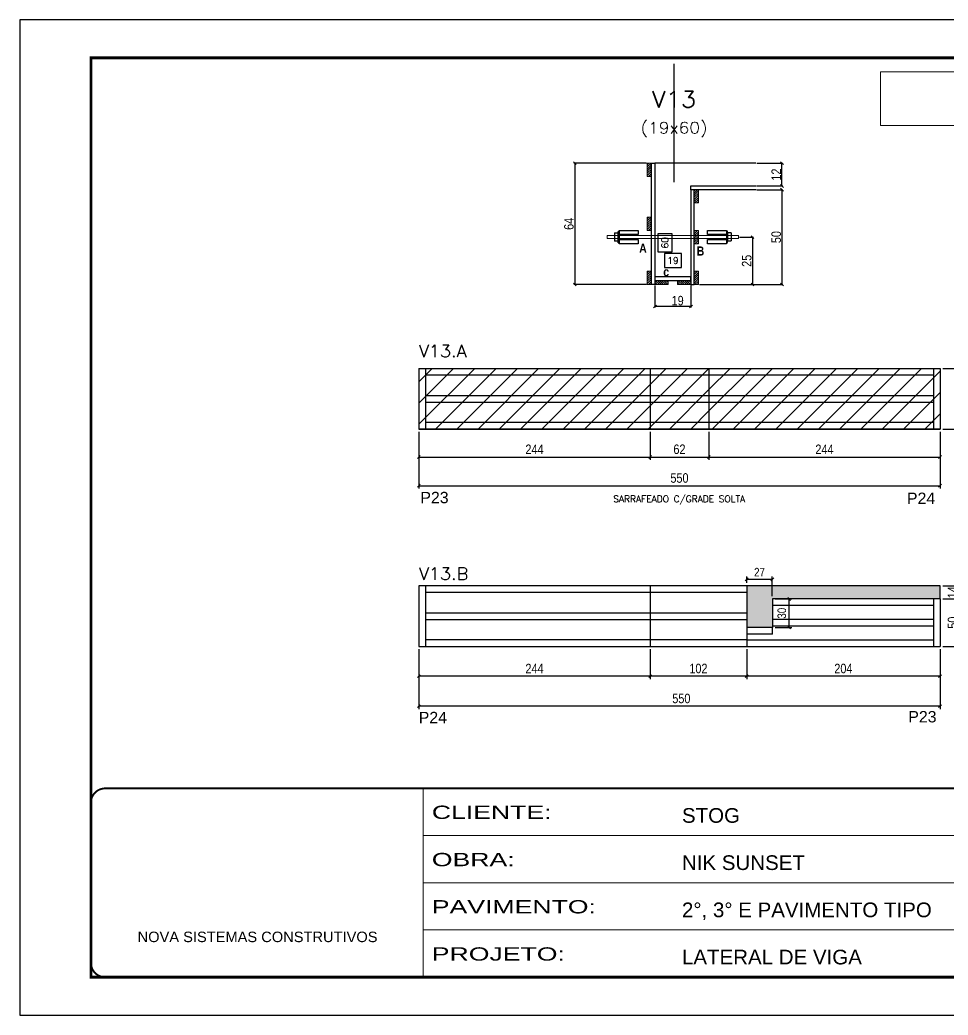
# Model space of a CAD drawing. Extents: x -10448 to -1189, y -11772 to 17235.
# Drawn here: x -5693 to -4714, y -286 to 764 of the extents above; entities that cross this region are included whole.
import ezdxf
from ezdxf.enums import TextEntityAlignment as Align

# ---------------------------------------------------------------- set-up
doc = ezdxf.new("R2010")
doc.units = 0
for name, pattern in [('CONTINUO', [0]), ('DASHED', [0.75, 0.5, -0.25]), ('HIDDEN', [0.375, 0.25, -0.125])]:
    doc.linetypes.add(name, pattern=pattern)
for name, color, linetype in [('1HACHURA MADEIRAS', 1, 'Continuous'), ('5', 5, 'Continuous'), ('COTA', 241, 'Continuous'), ('Cota Seção (2x)', 4, 'Continuous'), ('detalhes', 4, 'Continuous'), ('Painéis', 200, 'Continuous'), ('presilha', 1, 'Continuous'), ('Reaproveitamento', 251, 'Continuous'), ('SARR_2.2x7', 40, 'Continuous'), ('SARR_3.5x7', 81, 'Continuous'), ('Texto de Titulo', 7, 'Continuous'), ('Texto Qtd Sarr', 242, 'Continuous')]:
    doc.layers.add(name, color=color, linetype=linetype)
for name, color, linetype, lineweight in [('CONCRETO', 251, 'Continuous', 25), ('Folhas', 255, 'Continuous', 9), ('Madeira', 126, 'Continuous', 18), ('SARRAFO DE PRESSAO', 251, 'DASHED', 9), ('SCO-___-LAJ', 2, 'Continuous', 0), ('Texto Seção', 7, 'Continuous', 15)]:
    doc.layers.add(name, color=color, linetype=linetype, lineweight=lineweight)
doc.layers.add('Laje_Perimetro', color=7, linetype='Continuous', plot=False)
doc.styles.add('ARIAL', font='arial.ttf')
doc.styles.add('COTA TECNICA', font='techl___.ttf', dxfattribs={"height": 10})
doc.styles.add('COTA TECNICA 2X', font='techl___.ttf', dxfattribs={"height": 10})
doc.styles.add('COTA TECNICA-50', font='techl___.ttf', dxfattribs={"height": 9})
doc.styles.add('REGUA-120', font='ROMANS.shx', dxfattribs={"height": 15})
doc.styles.add('Romans', font='romans.shx')
doc.styles.get("Standard").update_dxf_attribs({"font": 'arial.ttf'})
doc.styles.add('TECNICA', font='techb___.ttf', dxfattribs={"height": 10})
doc.styles.add('Tecnologia', font='')
doc.styles.get('Tecnologia').set_extended_font_data('Forgotten Futurist')
doc.dimstyles.new('COTA PAINEL-50', dxfattribs={"dimtxt": 9, "dimasz": 3, "dimexe": 3, "dimexo": 3, "dimgap": 3, "dimtad": 1, "dimdec": 1, "dimzin": 12, "dimdsep": 46, "dimtxsty": 'COTA TECNICA-50', "dimblk1": 'OBLIQUE', "dimblk2": 'OBLIQUE', "dimsah": 1, "dimcen": 0.9, "dimclrd": 4, "dimclre": 4, "dimclrt": 240, "dimadec": 1, "dimazin": 3, "dimtfac": 1, "dimtdec": 1, "dimtmove": 0, "dimatfit": 3, "dimfxl": 1, "dimtolj": 1, "dimtzin": 12, "dimarcsym": 0})
doc.dimstyles.new('Cota Seção interna', dxfattribs={"dimtxt": 7, "dimasz": 6, "dimexe": 0.18, "dimexo": 2, "dimgap": -4, "dimtad": 3, "dimdec": 1, "dimlfac": 0.5, "dimzin": 12, "dimdsep": 46, "dimtxsty": 'Romans', "dimblk": 'ARCHTICK', "dimcen": 0.09, "dimse1": 1, "dimse2": 1, "dimsd1": 1, "dimsd2": 1, "dimclrd": 180, "dimclre": 5, "dimclrt": 1, "dimadec": 0, "dimazin": 3, "dimtfac": 1, "dimtdec": 1, "dimtofl": 0, "dimtmove": 0, "dimatfit": 3, "dimldrblk": 'ARCHTICK', "dimfxl": 1, "dimtolj": 1, "dimtzin": 0, "dimarcsym": 0})
doc.dimstyles.new('PAINEL', dxfattribs={"dimtxt": 10, "dimasz": 3, "dimexe": 3, "dimexo": 3, "dimgap": 3, "dimtad": 1, "dimdec": 1, "dimzin": 12, "dimdsep": 46, "dimtxsty": 'COTA TECNICA', "dimblk1": 'OBLIQUE', "dimblk2": 'OBLIQUE', "dimsah": 1, "dimcen": 0.9, "dimclrd": 4, "dimclre": 4, "dimclrt": 240, "dimadec": 1, "dimazin": 3, "dimtfac": 1, "dimtdec": 1, "dimtmove": 0, "dimatfit": 3, "dimfxl": 1, "dimtolj": 1, "dimtzin": 12, "dimarcsym": 0})
doc.dimstyles.new('SECAO', dxfattribs={"dimscale": 0.333333, "dimtxt": 5, "dimasz": 9, "dimexe": 3, "dimexo": 3, "dimgap": 3, "dimtad": 1, "dimdec": 1, "dimlfac": 0.5, "dimzin": 12, "dimdsep": 46, "dimtxsty": 'COTA TECNICA 2X', "dimblk1": 'OBLIQUE', "dimblk2": 'OBLIQUE', "dimsah": 1, "dimcen": 0.9, "dimclrd": 4, "dimclre": 4, "dimclrt": 240, "dimadec": 1, "dimazin": 3, "dimtfac": 1, "dimtdec": 1, "dimtmove": 0, "dimatfit": 3, "dimfxl": 1, "dimtolj": 1, "dimtzin": 12, "dimarcsym": 0})
pattern_1 = [(45, (-139469.283, -18395.978), (-11.2253202, 11.2253202), [])]

# ---------------------------------------------------------------- blocks, each defined once
blk = doc.blocks.new('9999999999')
at = {"color": 30, "linetype": 'CONTINUO'}
for p, q in [((98564.6, 34230.2), (98564.6, 34429.4)), ((98564.6, 34379.6), (99584, 34379.6)), ((98564.6, 34329.8), (99488, 34329.8)), ((99584, 34329.8), (99488, 34329.8)), ((99488, 34329.8), (99488, 34230.2)), ((98564.6, 34280), (99488, 34280))]:
    blk.add_line(p, q, dxfattribs=at)
at = {"color": 30, "linetype": 'CONTINUO', "const_width": 2}
blk.add_lwpolyline([(99584, 34230.2), (99584, 34414.4, 0.414214), (99569, 34429.4), (98229, 34429.4, 0.414214), (98214, 34414.4), (98214, 34245.2, 0.414214), (98229, 34230.2), (99584, 34230.2)], format="xyb", dxfattribs=at)
at = {"layer": 'Folhas'}
blk.add_lwpolyline([(98139, 34190.2), (99624, 34190.2), (99624, 35240.2), (98139, 35240.2)], close=True, dxfattribs=at)
at = {"layer": 'Folhas', "color": 30, "const_width": 3}
blk.add_lwpolyline([(98214, 34230.2), (99584, 34230.2), (99584, 35200.2), (98214, 35200.2)], close=True, dxfattribs=at)
at = {"color": 7, "linetype": 'Continuous', "ltscale": 5, "style": 'ARIAL'}
for s, height, p in [('STOG', 15.48, (98837.7, 34393.1)), ('NIK SUNSET', 15.48, (98837.7, 34343.3)), ('2°, 3° E PAVIMENTO TIPO', 15.483, (98837.7, 34293.5)), ('NOVA SISTEMAS CONSTRUTIVOS', 11.059, (98263.2, 34267.2)), ('LATERAL DE VIGA', 15.483, (98837.7, 34243.7))]:
    blk.add_text(s, height=height, dxfattribs=at).set_placement(p)
at = {"layer": 'Folhas', "color": 7, "style": 'Tecnologia', "width": 1.5}
for s, p in [('CLIENTE:', (98573.7, 34397.2)), ('OBRA:', (98573.7, 34347.3)), ('PAVIMENTO:', (98573.7, 34297.5)), ('PROJETO:', (98573.7, 34247.7))]:
    blk.add_text(s, height=14, dxfattribs=at).set_placement(p)
blk = doc.blocks.new('_Oblique')
at = {"color": 0, "linetype": 'ByBlock', "lineweight": -2}
blk.add_line((-0.5, -0.5), (0.5, 0.5), dxfattribs=at)
blk = doc.blocks.new('*D2111')
at = {"layer": 'COTA', "color": 4, "linetype": 'ByBlock', "lineweight": -2, "transparency": 16777216}
for p, q in [((-5272.2, 329.5), (-5272.2, 300)), ((-5028.2, 329.5), (-5028.2, 300)), ((-5272.2, 303), (-5028.2, 303))]:
    blk.add_line(p, q, dxfattribs=at)
at = {"layer": 'Defpoints', "color": 0, "linetype": 'ByBlock', "transparency": 16777216}
for p in [(-5272.2, 332.5), (-5028.2, 332.5), (-5028.2, 303)]:
    blk.add_point(p, dxfattribs=at)
at = {"layer": 'COTA', "color": 4, "linetype": 'ByBlock', "lineweight": -2, "transparency": 16777216, "xscale": 3, "yscale": 3, "zscale": 3, "rotation": 180}
blk.add_blockref('_Oblique', (-5272.2, 303), dxfattribs=at)
at = {"layer": 'COTA', "color": 4, "linetype": 'ByBlock', "lineweight": -2, "transparency": 16777216, "xscale": 3, "yscale": 3, "zscale": 3}
blk.add_blockref('_Oblique', (-5028.2, 303), dxfattribs=at)
at = {"layer": 'COTA', "color": 240, "linetype": 'ByBlock', "transparency": 16777216, "insert": (-5150.2, 311.1), "char_height": 10, "attachment_point": 5, "style": 'COTA TECNICA'}
blk.add_mtext('\\A1;244', dxfattribs=at)
blk = doc.blocks.new('*D2112')
at = {"layer": 'COTA', "color": 4, "linetype": 'ByBlock', "lineweight": -2, "transparency": 16777216}
for p, q in [((-5028.2, 329.5), (-5028.2, 300)), ((-4966.2, 329.5), (-4966.2, 300)), ((-5028.2, 303), (-4966.2, 303))]:
    blk.add_line(p, q, dxfattribs=at)
at = {"layer": 'Defpoints', "color": 0, "linetype": 'ByBlock', "transparency": 16777216}
for p in [(-5028.2, 332.5), (-4966.2, 332.5), (-4966.2, 303)]:
    blk.add_point(p, dxfattribs=at)
at = {"layer": 'COTA', "color": 4, "linetype": 'ByBlock', "lineweight": -2, "transparency": 16777216, "xscale": 3, "yscale": 3, "zscale": 3, "rotation": 180}
blk.add_blockref('_Oblique', (-5028.2, 303), dxfattribs=at)
at = {"layer": 'COTA', "color": 4, "linetype": 'ByBlock', "lineweight": -2, "transparency": 16777216, "xscale": 3, "yscale": 3, "zscale": 3}
blk.add_blockref('_Oblique', (-4966.2, 303), dxfattribs=at)
at = {"layer": 'COTA', "color": 240, "linetype": 'ByBlock', "transparency": 16777216, "insert": (-4997.2, 311.1), "char_height": 10, "attachment_point": 5, "style": 'COTA TECNICA'}
blk.add_mtext('\\A1;62', dxfattribs=at)
blk = doc.blocks.new('*D2113')
at = {"layer": 'COTA', "color": 4, "linetype": 'ByBlock', "lineweight": -2, "transparency": 16777216}
for p, q in [((-4966.2, 329.5), (-4966.2, 300)), ((-4722.2, 329.5), (-4722.2, 300)), ((-4966.2, 303), (-4722.2, 303))]:
    blk.add_line(p, q, dxfattribs=at)
at = {"layer": 'Defpoints', "color": 0, "linetype": 'ByBlock', "transparency": 16777216}
for p in [(-4966.2, 332.5), (-4722.2, 332.5), (-4722.2, 303)]:
    blk.add_point(p, dxfattribs=at)
at = {"layer": 'COTA', "color": 4, "linetype": 'ByBlock', "lineweight": -2, "transparency": 16777216, "xscale": 3, "yscale": 3, "zscale": 3, "rotation": 180}
blk.add_blockref('_Oblique', (-4966.2, 303), dxfattribs=at)
at = {"layer": 'COTA', "color": 4, "linetype": 'ByBlock', "lineweight": -2, "transparency": 16777216, "xscale": 3, "yscale": 3, "zscale": 3}
blk.add_blockref('_Oblique', (-4722.2, 303), dxfattribs=at)
at = {"layer": 'COTA', "color": 240, "linetype": 'ByBlock', "transparency": 16777216, "insert": (-4844.2, 311.1), "char_height": 10, "attachment_point": 5, "style": 'COTA TECNICA'}
blk.add_mtext('\\A1;244', dxfattribs=at)
blk = doc.blocks.new('*D2114')
at = {"layer": 'COTA', "color": 4, "linetype": 'ByBlock', "lineweight": -2, "transparency": 16777216}
for p, q in [((-4926.2, 100.2), (-4926.2, 68.7)), ((-4722.2, 100.2), (-4722.2, 68.7)), ((-4722.2, 71.7), (-4926.2, 71.7))]:
    blk.add_line(p, q, dxfattribs=at)
at = {"layer": 'Defpoints', "color": 0, "linetype": 'ByBlock', "transparency": 16777216}
for p in [(-4926.2, 103.2), (-4722.2, 103.2), (-4926.2, 71.7)]:
    blk.add_point(p, dxfattribs=at)
at = {"layer": 'COTA', "color": 4, "linetype": 'ByBlock', "lineweight": -2, "transparency": 16777216, "xscale": 3, "yscale": 3, "zscale": 3, "rotation": 180}
blk.add_blockref('_Oblique', (-4926.2, 71.7), dxfattribs=at)
at = {"layer": 'COTA', "color": 4, "linetype": 'ByBlock', "lineweight": -2, "transparency": 16777216, "xscale": 3, "yscale": 3, "zscale": 3}
blk.add_blockref('_Oblique', (-4722.2, 71.7), dxfattribs=at)
at = {"layer": 'COTA', "color": 240, "linetype": 'ByBlock', "transparency": 16777216, "insert": (-4824.2, 79.8), "char_height": 10, "attachment_point": 5, "style": 'COTA TECNICA'}
blk.add_mtext('\\A1;204', dxfattribs=at)
blk = doc.blocks.new('*D1043')
at = {"layer": 'COTA', "color": 4, "linetype": 'ByBlock', "lineweight": -2, "transparency": 16777216}
for p, q in [((-5272.2, 100.2), (-5272.2, 37.1)), ((-4722.2, 100.2), (-4722.2, 37.1)), ((-4722.2, 40.1), (-5272.2, 40.1))]:
    blk.add_line(p, q, dxfattribs=at)
at = {"layer": 'Defpoints', "color": 0, "linetype": 'ByBlock', "transparency": 16777216}
for p in [(-5272.2, 103.2), (-4722.2, 103.2), (-5272.2, 40.1)]:
    blk.add_point(p, dxfattribs=at)
at = {"layer": 'COTA', "color": 4, "linetype": 'ByBlock', "lineweight": -2, "transparency": 16777216, "xscale": 3, "yscale": 3, "zscale": 3, "rotation": 180}
blk.add_blockref('_Oblique', (-5272.2, 40.1), dxfattribs=at)
at = {"layer": 'COTA', "color": 4, "linetype": 'ByBlock', "lineweight": -2, "transparency": 16777216, "xscale": 3, "yscale": 3, "zscale": 3}
blk.add_blockref('_Oblique', (-4722.2, 40.1), dxfattribs=at)
at = {"layer": 'COTA', "color": 240, "linetype": 'ByBlock', "transparency": 16777216, "insert": (-4995.2, 48.2), "char_height": 10, "attachment_point": 5, "style": 'COTA TECNICA'}
blk.add_mtext('\\A1;550', dxfattribs=at)
blk = doc.blocks.new('*D2115')
at = {"layer": 'COTA', "color": 4, "linetype": 'ByBlock', "lineweight": -2, "transparency": 16777216}
for p, q in [((-5028.2, 100.2), (-5028.2, 68.7)), ((-4926.2, 100.2), (-4926.2, 68.7)), ((-4926.2, 71.7), (-5028.2, 71.7))]:
    blk.add_line(p, q, dxfattribs=at)
at = {"layer": 'Defpoints', "color": 0, "linetype": 'ByBlock', "transparency": 16777216}
for p in [(-5028.2, 103.2), (-4926.2, 103.2), (-5028.2, 71.7)]:
    blk.add_point(p, dxfattribs=at)
at = {"layer": 'COTA', "color": 4, "linetype": 'ByBlock', "lineweight": -2, "transparency": 16777216, "xscale": 3, "yscale": 3, "zscale": 3, "rotation": 180}
blk.add_blockref('_Oblique', (-5028.2, 71.7), dxfattribs=at)
at = {"layer": 'COTA', "color": 4, "linetype": 'ByBlock', "lineweight": -2, "transparency": 16777216, "xscale": 3, "yscale": 3, "zscale": 3}
blk.add_blockref('_Oblique', (-4926.2, 71.7), dxfattribs=at)
at = {"layer": 'COTA', "color": 240, "linetype": 'ByBlock', "transparency": 16777216, "insert": (-4977.2, 79.8), "char_height": 10, "attachment_point": 5, "style": 'COTA TECNICA'}
blk.add_mtext('\\A1;102', dxfattribs=at)
blk = doc.blocks.new('*D2116')
at = {"layer": 'COTA', "color": 4, "linetype": 'ByBlock', "lineweight": -2, "transparency": 16777216}
for p, q in [((-5272.2, 100.2), (-5272.2, 68.7)), ((-5028.2, 100.2), (-5028.2, 68.7)), ((-5028.2, 71.7), (-5272.2, 71.7))]:
    blk.add_line(p, q, dxfattribs=at)
at = {"layer": 'Defpoints', "color": 0, "linetype": 'ByBlock', "transparency": 16777216}
for p in [(-5272.2, 103.2), (-5028.2, 103.2), (-5272.2, 71.7)]:
    blk.add_point(p, dxfattribs=at)
at = {"layer": 'COTA', "color": 4, "linetype": 'ByBlock', "lineweight": -2, "transparency": 16777216, "xscale": 3, "yscale": 3, "zscale": 3, "rotation": 180}
blk.add_blockref('_Oblique', (-5272.2, 71.7), dxfattribs=at)
at = {"layer": 'COTA', "color": 4, "linetype": 'ByBlock', "lineweight": -2, "transparency": 16777216, "xscale": 3, "yscale": 3, "zscale": 3}
blk.add_blockref('_Oblique', (-5028.2, 71.7), dxfattribs=at)
at = {"layer": 'COTA', "color": 240, "linetype": 'ByBlock', "transparency": 16777216, "insert": (-5150.2, 79.8), "char_height": 10, "attachment_point": 5, "style": 'COTA TECNICA'}
blk.add_mtext('\\A1;244', dxfattribs=at)
blk = doc.blocks.new('*D2134')
at = {"layer": 'COTA', "color": 4, "linetype": 'ByBlock', "lineweight": -2, "transparency": 16777216}
for p, q in [((-4719.2, 153.2), (-4697.9, 153.2)), ((-4700.9, 103.2), (-4700.9, 153.2)), ((-4719.2, 103.2), (-4697.9, 103.2))]:
    blk.add_line(p, q, dxfattribs=at)
at = {"layer": 'Defpoints', "color": 0, "linetype": 'ByBlock', "transparency": 16777216}
for p in [(-4722.2, 153.2), (-4700.9, 153.2), (-4722.2, 103.2)]:
    blk.add_point(p, dxfattribs=at)
at = {"layer": 'COTA', "color": 4, "linetype": 'ByBlock', "lineweight": -2, "transparency": 16777216, "xscale": 3, "yscale": 3, "zscale": 3}
for p, rotation in [((-4700.9, 153.2), 90), ((-4700.9, 103.2), 270)]:
    blk.add_blockref('_Oblique', p, dxfattribs=dict(at, rotation=rotation))
at = {"layer": 'COTA', "color": 240, "linetype": 'ByBlock', "transparency": 16777216, "insert": (-4709, 128.2), "char_height": 10, "attachment_point": 5, "rotation": 90, "style": 'COTA TECNICA'}
blk.add_mtext('\\A1;50', dxfattribs=at)
blk = doc.blocks.new('*D2135')
at = {"layer": 'COTA', "color": 4, "linetype": 'ByBlock', "lineweight": -2, "transparency": 16777216}
for p, q in [((-4719.2, 167.2), (-4697.9, 167.2)), ((-4700.9, 167.2), (-4700.9, 153.2)), ((-4719.2, 153.2), (-4697.9, 153.2))]:
    blk.add_line(p, q, dxfattribs=at)
at = {"layer": 'Defpoints', "color": 0, "linetype": 'ByBlock', "transparency": 16777216}
for p in [(-4722.2, 167.2), (-4722.2, 153.2), (-4700.9, 153.2)]:
    blk.add_point(p, dxfattribs=at)
at = {"layer": 'COTA', "color": 4, "linetype": 'ByBlock', "lineweight": -2, "transparency": 16777216, "xscale": 3, "yscale": 3, "zscale": 3}
for p, rotation in [((-4700.9, 167.2), 90), ((-4700.9, 153.2), 270)]:
    blk.add_blockref('_Oblique', p, dxfattribs=dict(at, rotation=rotation))
at = {"layer": 'COTA', "color": 240, "linetype": 'ByBlock', "transparency": 16777216, "insert": (-4709, 160.2), "char_height": 10, "attachment_point": 5, "rotation": 90, "style": 'COTA TECNICA'}
blk.add_mtext('\\A1;14', dxfattribs=at)
blk = doc.blocks.new('*D2136')
at = {"layer": 'COTA', "color": 4, "linetype": 'ByBlock', "lineweight": -2, "transparency": 16777216}
for p, q in [((-4719.2, 167.2), (-4674.7, 167.2)), ((-4677.7, 167.2), (-4677.7, 103.2)), ((-4719.2, 103.2), (-4674.7, 103.2))]:
    blk.add_line(p, q, dxfattribs=at)
at = {"layer": 'Defpoints', "color": 0, "linetype": 'ByBlock', "transparency": 16777216}
for p in [(-4722.2, 167.2), (-4722.2, 103.2), (-4677.7, 103.2)]:
    blk.add_point(p, dxfattribs=at)
at = {"layer": 'COTA', "color": 4, "linetype": 'ByBlock', "lineweight": -2, "transparency": 16777216, "xscale": 3, "yscale": 3, "zscale": 3}
for p, rotation in [((-4677.7, 167.2), 90), ((-4677.7, 103.2), 270)]:
    blk.add_blockref('_Oblique', p, dxfattribs=dict(at, rotation=rotation))
at = {"layer": 'COTA', "color": 240, "linetype": 'ByBlock', "transparency": 16777216, "insert": (-4685.8, 135.2), "char_height": 10, "attachment_point": 5, "rotation": 90, "style": 'COTA TECNICA'}
blk.add_mtext('\\A1;64', dxfattribs=at)
blk = doc.blocks.new('*D1072')
at = {"layer": 'COTA', "color": 4, "linetype": 'ByBlock', "lineweight": -2, "transparency": 16777216}
for p, q in [((-4719.2, 396.5), (-4690.5, 396.5)), ((-4693.5, 396.5), (-4693.5, 332.5)), ((-4719.2, 332.5), (-4690.5, 332.5))]:
    blk.add_line(p, q, dxfattribs=at)
at = {"layer": 'Defpoints', "color": 0, "linetype": 'ByBlock', "transparency": 16777216}
for p in [(-4722.2, 396.5), (-4722.2, 332.5), (-4693.5, 332.5)]:
    blk.add_point(p, dxfattribs=at)
at = {"layer": 'COTA', "color": 4, "linetype": 'ByBlock', "lineweight": -2, "transparency": 16777216, "xscale": 3, "yscale": 3, "zscale": 3}
for p, rotation in [((-4693.5, 396.5), 90), ((-4693.5, 332.5), 270)]:
    blk.add_blockref('_Oblique', p, dxfattribs=dict(at, rotation=rotation))
at = {"layer": 'COTA', "color": 240, "linetype": 'ByBlock', "transparency": 16777216, "insert": (-4701.6, 364.5), "char_height": 10, "attachment_point": 5, "rotation": 90, "style": 'COTA TECNICA'}
blk.add_mtext('\\A1;64', dxfattribs=at)
blk = doc.blocks.new('*D1073')
at = {"layer": 'COTA', "color": 4, "linetype": 'ByBlock', "lineweight": -2, "transparency": 16777216}
for p, q in [((-5272.2, 329.5), (-5272.2, 269.7)), ((-4722.2, 329.5), (-4722.2, 269.7)), ((-5272.2, 272.7), (-4722.2, 272.7))]:
    blk.add_line(p, q, dxfattribs=at)
at = {"layer": 'Defpoints', "color": 0, "linetype": 'ByBlock', "transparency": 16777216}
for p in [(-5272.2, 332.5), (-4722.2, 332.5), (-4722.2, 272.7)]:
    blk.add_point(p, dxfattribs=at)
at = {"layer": 'COTA', "color": 4, "linetype": 'ByBlock', "lineweight": -2, "transparency": 16777216, "xscale": 3, "yscale": 3, "zscale": 3, "rotation": 180}
blk.add_blockref('_Oblique', (-5272.2, 272.7), dxfattribs=at)
at = {"layer": 'COTA', "color": 4, "linetype": 'ByBlock', "lineweight": -2, "transparency": 16777216, "xscale": 3, "yscale": 3, "zscale": 3}
blk.add_blockref('_Oblique', (-4722.2, 272.7), dxfattribs=at)
at = {"layer": 'COTA', "color": 240, "linetype": 'ByBlock', "transparency": 16777216, "insert": (-4997.2, 280.8), "char_height": 10, "attachment_point": 5, "style": 'COTA TECNICA'}
blk.add_mtext('\\A1;550', dxfattribs=at)
blk = doc.blocks.new('*D2137')
at = {"layer": 'COTA', "color": 4, "linetype": 'ByBlock', "lineweight": -2, "transparency": 16777216}
for p, q in [((-4896.2, 153.2), (-4878.5, 153.2)), ((-4881.5, 123.2), (-4881.5, 153.2)), ((-4896.2, 123.2), (-4878.5, 123.2))]:
    blk.add_line(p, q, dxfattribs=at)
at = {"layer": 'Defpoints', "color": 0, "linetype": 'ByBlock', "transparency": 16777216}
for p in [(-4899.2, 153.2), (-4881.5, 153.2), (-4899.2, 123.2)]:
    blk.add_point(p, dxfattribs=at)
at = {"layer": 'COTA', "color": 4, "linetype": 'ByBlock', "lineweight": -2, "transparency": 16777216, "xscale": 3, "yscale": 3, "zscale": 3}
for p, rotation in [((-4881.5, 153.2), 90), ((-4881.5, 123.2), 270)]:
    blk.add_blockref('_Oblique', p, dxfattribs=dict(at, rotation=rotation))
at = {"layer": 'COTA', "color": 240, "linetype": 'ByBlock', "transparency": 16777216, "insert": (-4889.2, 138.2), "char_height": 9, "attachment_point": 5, "rotation": 90, "style": 'COTA TECNICA-50'}
blk.add_mtext('\\A1;30', dxfattribs=at)
blk = doc.blocks.new('*D2138')
at = {"layer": 'COTA', "color": 4, "linetype": 'ByBlock', "lineweight": -2, "transparency": 16777216}
for p, q in [((-4926.2, 170.2), (-4926.2, 176.9)), ((-4899.2, 173.9), (-4926.2, 173.9)), ((-4899.2, 156.2), (-4899.2, 176.9))]:
    blk.add_line(p, q, dxfattribs=at)
at = {"layer": 'Defpoints', "color": 0, "linetype": 'ByBlock', "transparency": 16777216}
for p in [(-4926.2, 173.9), (-4926.2, 167.2), (-4899.2, 153.2)]:
    blk.add_point(p, dxfattribs=at)
at = {"layer": 'COTA', "color": 4, "linetype": 'ByBlock', "lineweight": -2, "transparency": 16777216, "xscale": 3, "yscale": 3, "zscale": 3, "rotation": 180}
blk.add_blockref('_Oblique', (-4926.2, 173.9), dxfattribs=at)
at = {"layer": 'COTA', "color": 4, "linetype": 'ByBlock', "lineweight": -2, "transparency": 16777216, "xscale": 3, "yscale": 3, "zscale": 3}
blk.add_blockref('_Oblique', (-4899.2, 173.9), dxfattribs=at)
at = {"layer": 'COTA', "color": 240, "linetype": 'ByBlock', "transparency": 16777216, "insert": (-4912.7, 181.5), "char_height": 9, "attachment_point": 5, "style": 'COTA TECNICA-50'}
blk.add_mtext('\\A1;27', dxfattribs=at)
blk = doc.blocks.new('*D1074')
at = {"layer": 'COTA', "color": 4, "lineweight": -2, "transparency": 16777216}
for p, q in [((-5023.1, 484), (-5023.1, 460.8)), ((-4985.1, 484), (-4985.1, 460.8)), ((-4985.1, 461.8), (-5023.1, 461.8))]:
    blk.add_line(p, q, dxfattribs=at)
at = {"layer": 'Defpoints', "color": 0, "transparency": 16777216}
for p in [(-5023.1, 485), (-4985.1, 485), (-5023.1, 461.8)]:
    blk.add_point(p, dxfattribs=at)
at = {"layer": 'COTA', "color": 4, "lineweight": -2, "transparency": 16777216, "xscale": 3, "yscale": 3, "zscale": 3, "rotation": 180}
blk.add_blockref('_Oblique', (-5023.1, 461.8), dxfattribs=at)
at = {"layer": 'COTA', "color": 4, "lineweight": -2, "transparency": 16777216, "xscale": 3, "yscale": 3, "zscale": 3}
blk.add_blockref('_Oblique', (-4985.1, 461.8), dxfattribs=at)
at = {"layer": 'COTA', "color": 240, "transparency": 16777216, "insert": (-4999.1, 467.9), "char_height": 10, "attachment_point": 5, "style": 'COTA TECNICA 2X'}
blk.add_mtext('\\A1;19', dxfattribs=at)
blk = doc.blocks.new('*D1075')
at = {"layer": 'COTA', "color": 4, "lineweight": -2, "transparency": 16777216}
for p, q in [((-5032.1, 613), (-5108.7, 613)), ((-5107.7, 613), (-5107.7, 485)), ((-5032.1, 485), (-5108.7, 485))]:
    blk.add_line(p, q, dxfattribs=at)
at = {"layer": 'Defpoints', "color": 0, "transparency": 16777216}
for p in [(-5031.1, 613, 0), (-5107.7, 485), (-5031.1, 485, 0)]:
    blk.add_point(p, dxfattribs=at)
at = {"layer": 'COTA', "color": 4, "lineweight": -2, "transparency": 16777216, "xscale": 3, "yscale": 3, "zscale": 3}
for p, rotation in [((-5107.7, 613), 90), ((-5107.7, 485), 270)]:
    blk.add_blockref('_Oblique', p, dxfattribs=dict(at, rotation=rotation))
at = {"layer": 'COTA', "color": 240, "transparency": 16777216, "insert": (-5113.8, 549), "char_height": 10, "attachment_point": 5, "rotation": 90, "style": 'COTA TECNICA 2X'}
blk.add_mtext('\\A1;64', dxfattribs=at)
blk = doc.blocks.new('*D1076')
at = {"layer": 'COTA', "color": 4, "lineweight": -2, "transparency": 16777216}
for p, q in [((-4915.4, 585), (-4888, 585)), ((-4889, 585), (-4889, 485)), ((-4976.1, 485), (-4888, 485))]:
    blk.add_line(p, q, dxfattribs=at)
at = {"layer": 'Defpoints', "color": 0, "transparency": 16777216}
for p in [(-4916.4, 585), (-4977.1, 485, 0), (-4889, 485)]:
    blk.add_point(p, dxfattribs=at)
at = {"layer": 'COTA', "color": 4, "lineweight": -2, "transparency": 16777216, "xscale": 3, "yscale": 3, "zscale": 3}
for p, rotation in [((-4889, 585), 90), ((-4889, 485), 270)]:
    blk.add_blockref('_Oblique', p, dxfattribs=dict(at, rotation=rotation))
at = {"layer": 'COTA', "color": 240, "transparency": 16777216, "insert": (-4895.1, 535), "char_height": 10, "attachment_point": 5, "rotation": 90, "style": 'COTA TECNICA 2X'}
blk.add_mtext('\\A1;50', dxfattribs=at)
blk = doc.blocks.new('*D1077')
at = {"layer": 'COTA', "color": 4, "lineweight": -2, "transparency": 16777216}
for p, q in [((-4933.8, 535), (-4919.1, 535)), ((-4920.1, 535), (-4920.1, 485)), ((-4933.8, 485), (-4919.1, 485))]:
    blk.add_line(p, q, dxfattribs=at)
at = {"layer": 'Defpoints', "color": 0, "transparency": 16777216}
for p in [(-4934.8, 535), (-4934.8, 485), (-4920.1, 485)]:
    blk.add_point(p, dxfattribs=at)
at = {"layer": 'COTA', "color": 4, "lineweight": -2, "transparency": 16777216, "xscale": 3, "yscale": 3, "zscale": 3}
for p, rotation in [((-4920.1, 535), 90), ((-4920.1, 485), 270)]:
    blk.add_blockref('_Oblique', p, dxfattribs=dict(at, rotation=rotation))
at = {"layer": 'COTA', "color": 240, "transparency": 16777216, "insert": (-4926.2, 510), "char_height": 10, "attachment_point": 5, "rotation": 90, "style": 'COTA TECNICA 2X'}
blk.add_mtext('\\A1;25', dxfattribs=at)
blk = doc.blocks.new('*D1078')
at = {"layer": 'COTA', "color": 4, "lineweight": -2, "transparency": 16777216}
for p, q in [((-4915.6, 613), (-4888, 613)), ((-4889, 589), (-4889, 613)), ((-4915.4, 589), (-4888, 589))]:
    blk.add_line(p, q, dxfattribs=at)
at = {"layer": 'Defpoints', "color": 0, "transparency": 16777216}
for p in [(-4916.6, 613), (-4889, 613), (-4916.4, 589)]:
    blk.add_point(p, dxfattribs=at)
at = {"layer": 'COTA', "color": 4, "lineweight": -2, "transparency": 16777216, "xscale": 3, "yscale": 3, "zscale": 3}
for p, rotation in [((-4889, 613), 90), ((-4889, 589), 270)]:
    blk.add_blockref('_Oblique', p, dxfattribs=dict(at, rotation=rotation))
at = {"layer": 'COTA', "color": 240, "transparency": 16777216, "insert": (-4895.1, 601), "char_height": 10, "attachment_point": 5, "rotation": 90, "style": 'COTA TECNICA 2X'}
blk.add_mtext('\\A1;12', dxfattribs=at)
blk = doc.blocks.new('*D2119')
at = {"layer": 'Cota Seção (2x)', "color": 180, "lineweight": -2, "transparency": 16777216}
for p, q in [((-5005, 538.5), (-5020, 538.5)), ((-5020, 538.5), (-5020, 519.5)), ((-5005, 519.5), (-5005, 538.5)), ((-5020, 519.5), (-5005, 519.5))]:
    blk.add_line(p, q, dxfattribs=at)
at = {"layer": 'Defpoints', "color": 0, "transparency": 16777216}
for p in [(-5023.1, 613), (-5001, 613), (-5023.1, 493)]:
    blk.add_point(p, dxfattribs=at)
at = {"layer": 'Cota Seção (2x)', "color": 1, "transparency": 16777216, "insert": (-5012.5, 529), "char_height": 7, "attachment_point": 5, "rotation": 90, "style": 'Romans'}
blk.add_mtext('\\A1;60', dxfattribs=at)
blk = doc.blocks.new('_ArchTick')
at = {"color": 0, "linetype": 'ByBlock', "const_width": 0.15}
blk.add_lwpolyline([(-0.5, -0.5), (0.5, 0.5)], dxfattribs=at)
blk = doc.blocks.new('*D2120')
at = {"layer": 'Cota Seção (2x)', "color": 180, "lineweight": -2, "transparency": 16777216}
for p, q in [((-4995.1, 517.8), (-5013.1, 517.8)), ((-5013.1, 517.8), (-5013.1, 502.8)), ((-4995.1, 502.8), (-4995.1, 517.8)), ((-5013.1, 502.8), (-4995.1, 502.8))]:
    blk.add_line(p, q, dxfattribs=at)
at = {"layer": 'Defpoints', "color": 0, "transparency": 16777216}
for p in [(-5023.1, 498.8), (-5023.1, 493), (-4985.1, 493)]:
    blk.add_point(p, dxfattribs=at)
at = {"layer": 'Cota Seção (2x)', "color": 1, "transparency": 16777216, "insert": (-5004.1, 510.3), "char_height": 7, "attachment_point": 5, "style": 'Romans'}
blk.add_mtext('\\A1;19', dxfattribs=at)
blk = doc.blocks.new('titulo1')
at = {"layer": 'Defpoints', "color": 252, "linetype": 'HIDDEN', "ltscale": 2}
blk.add_line((0, 0), (0, 125), dxfattribs=at)
at = {"layer": 'Defpoints', "style": 'Romans', "oblique": 15}
blk.add_attdef('FOLHA', text='', height=10, dxfattribs=at).set_placement((0, 15.6), align=Align.MIDDLE_CENTER)
at = {"layer": 'Texto Qtd Sarr', "color": 3, "style": 'Romans', "oblique": 15}
for tag, height, p in [('TITULO', 17, (0, 71.4)), ('SEÇÃO', 12, (0, 41.5))]:
    blk.add_attdef(tag, text='', height=height, dxfattribs=at).set_placement(p, align=Align.MIDDLE_CENTER)

msp = doc.modelspace()

# ---------------------------------------------------------------- hatches: boundary and pattern name
at = {"layer": 'COTA', "linetype": 'ByBlock'}
h = msp.add_hatch(dxfattribs=at)
h.set_pattern_fill('AR-CONC', color=256, scale=0.03)
h.set_pattern_definition([(50, (-136486.9606, -31464.776), (5.46554007, -0.47817257), [0.5715, -6.2865]), (355, (-136486.9606, -31464.776), (-1.05730264, 5.73170536), [0.4572, -5.02921753]), (100.4514447, (-136486.505, -31464.816), (4.40823741, 5.25353256), [0.48570026, -5.34270734]), (46.1842, (-136486.9606, -31463.252), (8.13237123, -1.26126984), [0.85725, -9.42975]), (96.6355576, (-136486.283, -31463.357), (7.122124, 7.42278374), [0.7285507, -8.01406824]), (351.184151, (-136486.9606, -31463.252), (7.122124, 7.42278374), [0.685799, -7.54379196]), (21, (-136486.1986, -31463.633), (4.54843174, -3.06795595), [0.5715, -6.2865]), (326, (-136486.1986, -31463.633), (1.85406085, 5.52563898), [0.4572, -5.0292]), (71.451445, (-136485.8195, -31463.8887), (6.40249258, 2.45768307), [0.48570026, -5.34269813]), (37.5, (-136486.9606, -31464.776), (0.092658098, 2.536651166), [0, -4.96824, 0, -5.1054, 0, -5.04825]), (7.5, (-136486.9606, -31464.776), (2.004589875, 3.005417245), [0, -2.91084, 0, -4.85394, 0, -1.92405]), (327.5, (-136488.6598, -31464.776), (4.067717855, -0.17186232), [0, -1.905, 0, -5.9436, 0, -7.8867]), (317.5, (-136489.422, -31464.776), (4.44387544, 0.76279473), [0, -2.4765, 0, -3.94716, 0, -5.6007])])
h.paths.add_polyline_path([(-4899.18, 153.2), (-4722.18, 153.2), (-4722.18, 167.2), (-4926.18, 167.2), (-4926.18, 123.2), (-4899.18, 123.2)])
at = {"layer": 'Madeira'}
h = msp.add_hatch(dxfattribs=at)
h.set_pattern_fill('ANSI31', color=256, scale=0.5)
h.set_pattern_definition([(45, (-128507.8244, -33271.5882), (-1.122532015, 1.122532015), [])])
h.paths.add_polyline_path([(-5031.13, 613), (-5026.73, 613), (-5026.73, 599), (-5031.13, 599)])
h = msp.add_hatch(dxfattribs=at)
h.set_pattern_fill('ANSI31', color=256, scale=0.5)
h.set_pattern_definition([(45, (-128557.4244, -33299.5882), (-1.122532015, 1.122532015), [])])
h.paths.add_polyline_path([(-4981.53, 585), (-4977.13, 585), (-4977.13, 571), (-4981.53, 571)])
h = msp.add_hatch(dxfattribs=at)
h.set_pattern_fill('ANSI31', color=256, scale=0.5)
h.set_pattern_definition([(45, (-128507.8244, -33328.5882), (-1.122532015, 1.122532015), [])])
h.paths.add_polyline_path([(-5031.13, 556), (-5026.73, 556), (-5026.73, 542), (-5031.13, 542)])
h = msp.add_hatch(dxfattribs=at)
h.set_pattern_fill('ANSI31', color=256, scale=0.5)
h.set_pattern_definition([(45, (-128557.4244, -33342.5882), (-1.122532015, 1.122532015), [])])
h.paths.add_polyline_path([(-4981.53, 542), (-4977.13, 542), (-4977.13, 528), (-4981.53, 528)])
h = msp.add_hatch(dxfattribs=at)
h.set_pattern_fill('ANSI31', color=256, scale=0.5)
h.set_pattern_definition([(45, (-128507.8244, -33385.5882), (-1.122532015, 1.122532015), [])])
h.paths.add_polyline_path([(-5031.13, 499), (-5026.73, 499), (-5026.73, 485), (-5031.13, 485)])
h = msp.add_hatch(dxfattribs=at)
h.set_pattern_fill('ANSI31', color=256, scale=0.5)
h.set_pattern_definition([(45, (-128557.4244, -33385.5882), (-1.122532015, 1.122532015), [])])
h.paths.add_polyline_path([(-4981.53, 499), (-4977.13, 499), (-4977.13, 485), (-4981.53, 485)])
h = msp.add_hatch(dxfattribs=at)
h.set_pattern_fill('ANSI31', color=256, scale=0.5, angle=90)
h.set_pattern_definition([(135, (28857.3374, -123027.1658), (-1.122532015, -1.122532015), [])])
h.paths.add_polyline_path([(-5009.13, 489.4), (-5009.13, 485), (-5023.13, 485), (-5023.13, 489.4)])
h = msp.add_hatch(dxfattribs=at)
h.set_pattern_fill('ANSI31', color=256, scale=0.5, angle=90)
h.set_pattern_definition([(135, (28881.3374, -123027.1658), (-1.122532015, -1.122532015), [])])
h.paths.add_polyline_path([(-4985.13, 489.4), (-4985.13, 485), (-4999.13, 485), (-4999.13, 489.4)])
at = {"layer": 'Reaproveitamento', "linetype": 'ByBlock'}
h = msp.add_hatch(dxfattribs=at)
h.set_pattern_fill('ANSI31', color=256, scale=5)
h.set_pattern_definition(pattern_1)
h.paths.add_polyline_path([(-5028.18, 332.49), (-5028.18, 396.49), (-5272.18, 396.49), (-5272.18, 332.49)])
h = msp.add_hatch(dxfattribs=at)
h.set_pattern_fill('ANSI31', color=256, scale=5)
h.set_pattern_definition(pattern_1)
h.paths.add_polyline_path([(-4966.18, 396.49), (-5028.18, 396.49), (-5028.18, 332.49), (-4966.18, 332.49)])
h = msp.add_hatch(dxfattribs=at)
h.set_pattern_fill('ANSI31', color=256, scale=5)
h.set_pattern_definition(pattern_1)
h.paths.add_polyline_path([(-4966.18, 396.49), (-4966.18, 332.49), (-4722.18, 332.49), (-4722.18, 396.49)])

# ---------------------------------------------------------------- linework, layer by layer
at = {"layer": '1HACHURA MADEIRAS', "elevation": 0}
for points in [[(-5060.73, 542.06), (-5040.73, 542.06), (-5040.73, 537.66), (-5060.73, 537.66)], [(-5060.73, 532.46), (-5040.73, 532.46), (-5040.73, 528.06), (-5060.73, 528.06)]]:
    msp.add_lwpolyline(points, close=True, dxfattribs=at)
at = {"layer": '1HACHURA MADEIRAS'}
for points in [[(-4967.53, 542.06), (-4947.53, 542.06), (-4947.53, 537.66), (-4967.53, 537.66)], [(-4967.53, 532.46), (-4947.53, 532.46), (-4947.53, 528.06), (-4967.53, 528.06)]]:
    msp.add_lwpolyline(points, close=True, dxfattribs=at)
at = {"layer": 'CONCRETO', "linetype": 'Continuous'}
msp.add_line((-4916.6, 613), (-5023.13, 613), dxfattribs=at)
at = {"layer": 'COTA', "linetype": 'ByBlock'}
for p, q in [((-4722.18, 167.2), (-4926.18, 167.2)), ((-4722.18, 153.2), (-4722.18, 167.2))]:
    msp.add_line(p, q, dxfattribs=at)
at = {"layer": 'Laje_Perimetro'}
msp.add_lwpolyline([(-4208.28, 764.18), (-5693.28, 764.18), (-5693.28, -285.82), (-4208.28, -285.82)], close=True, dxfattribs=at)
at = {"layer": 'Madeira', "elevation": 0}
for points in [[(-5031.13, 613), (-5031.13, 599), (-5026.73, 599), (-5026.73, 613)], [(-5031.13, 556), (-5031.13, 542), (-5026.73, 542), (-5026.73, 556)], [(-4981.53, 542), (-4981.53, 528), (-4977.13, 528), (-4977.13, 542)], [(-5031.13, 499), (-5031.13, 485), (-5026.73, 485), (-5026.73, 499)], [(-4981.53, 499), (-4981.53, 485), (-4977.13, 485), (-4977.13, 499)], [(-5023.13, 489.4), (-5009.13, 489.4), (-5009.13, 485), (-5023.13, 485)], [(-4999.13, 489.4), (-4985.13, 489.4), (-4985.13, 485), (-4999.13, 485)]]:
    msp.add_lwpolyline(points, close=True, dxfattribs=at)
at = {"layer": 'Madeira'}
msp.add_lwpolyline([(-4981.53, 585), (-4981.53, 571), (-4977.13, 571), (-4977.13, 585)], close=True, dxfattribs=at)
at = {"layer": 'Painéis'}
for p, q in [((-5272.18, 396.49), (-4722.18, 396.49)), ((-5272.18, 396.49), (-5272.18, 332.49)), ((-5272.18, 396.49), (-4722.18, 396.49)), ((-5028.18, 396.49), (-5028.18, 332.49)), ((-4966.18, 396.49), (-4966.18, 332.49)), ((-4722.18, 396.49), (-4722.18, 332.49)), ((-4722.18, 332.49), (-5272.18, 332.49)), ((-5272.18, 332.49), (-4722.18, 332.49)), ((-4926.18, 167.2), (-5272.18, 167.2)), ((-5272.18, 167.2), (-5272.18, 103.2)), ((-5028.18, 167.2), (-5028.18, 103.2)), ((-4926.18, 167.2), (-4926.18, 103.2)), ((-4722.18, 153.2), (-4899.18, 153.2)), ((-4899.18, 153.2), (-4899.18, 123.2)), ((-4722.18, 153.2), (-4722.18, 103.2)), ((-4899.18, 123.2), (-4926.18, 123.2)), ((-5272.18, 103.2), (-4926.18, 103.2)), ((-4926.18, 103.2), (-4722.18, 103.2))]:
    msp.add_line(p, q, dxfattribs=at)
at = {"layer": 'Painéis', "linetype": 'Continuous', "elevation": 0}
for points in [[(-5026.73, 485), (-5026.73, 613), (-5023.13, 613), (-5023.13, 485)], [(-4981.53, 485), (-4981.53, 585), (-4985.13, 585), (-4985.13, 485)], [(-4985.13, 493), (-5023.13, 493), (-5023.13, 489.4), (-4985.13, 489.4)]]:
    msp.add_lwpolyline(points, close=True, dxfattribs=at)
at = {"layer": 'Painéis', "linetype": 'Continuous'}
msp.add_lwpolyline([(-4916.43, 585), (-4985.13, 585), (-4985.13, 589), (-4916.43, 589)], dxfattribs=at)
at = {"layer": 'presilha'}
for p, q in [((-5065.73, 539.39), (-5061.73, 539.39)), ((-5065.73, 539.39), (-5065.73, 530.73)), ((-5061.73, 541.06), (-5060.73, 541.06)), ((-5061.73, 529.06), (-5061.73, 541.06)), ((-5061.73, 539.39), (-5061.73, 530.73)), ((-5060.73, 541.06), (-5060.73, 529.06)), ((-4946.53, 541.25), (-4947.53, 541.25)), ((-4947.53, 541.25), (-4947.53, 529.25)), ((-4946.53, 529.25), (-4946.53, 541.25)), ((-4942.53, 539.58), (-4946.53, 539.58)), ((-4946.53, 539.58), (-4946.53, 530.92)), ((-4942.53, 539.58), (-4942.53, 530.92)), ((-5061.73, 530.73), (-5065.73, 530.73)), ((-5060.73, 529.06), (-5061.73, 529.06)), ((-4947.53, 529.25), (-4946.53, 529.25)), ((-4946.53, 530.92), (-4942.53, 530.92))]:
    msp.add_line(p, q, dxfattribs=at)
at = {"layer": 'SARR_2.2x7', "linetype": 'Continuous'}
for p, q in [((-5265.18, 396.49), (-5265.18, 332.49)), ((-5028.18, 389.49), (-5265.18, 389.49)), ((-4966.18, 389.49), (-5028.18, 389.49)), ((-4729.18, 389.49), (-4966.18, 389.49)), ((-4729.18, 396.49), (-4729.18, 332.49)), ((-5028.18, 367.49), (-5265.18, 367.49)), ((-5028.18, 360.49), (-5265.18, 360.49)), ((-4966.18, 367.49), (-5028.18, 367.49)), ((-4966.18, 360.49), (-5028.18, 360.49)), ((-4729.18, 367.49), (-4966.18, 367.49)), ((-4729.18, 360.49), (-4966.18, 360.49)), ((-5028.18, 339.49), (-5265.18, 339.49)), ((-4966.18, 339.49), (-5028.18, 339.49)), ((-4729.18, 339.49), (-4966.18, 339.49)), ((-5265.18, 167.2), (-5265.18, 103.2)), ((-5028.18, 160.2), (-5265.18, 160.2)), ((-4926.18, 160.2), (-5028.18, 160.2)), ((-4729.18, 153.2), (-4729.18, 103.2)), ((-5028.18, 138.2), (-5265.18, 138.2)), ((-4926.18, 138.2), (-5028.18, 138.2)), ((-4729.18, 146.2), (-4899.18, 146.2)), ((-5028.18, 131.2), (-5265.18, 131.2)), ((-4926.18, 131.2), (-5028.18, 131.2)), ((-4729.18, 131.7), (-4899.18, 131.7)), ((-4899.18, 116.2), (-4926.18, 116.2)), ((-4729.18, 124.7), (-4899.18, 124.7)), ((-4899.18, 116.2), (-4899.18, 123.2)), ((-5028.18, 110.2), (-5265.18, 110.2)), ((-4926.18, 110.2), (-5028.18, 110.2)), ((-4926.18, 110.2), (-4729.18, 110.2))]:
    msp.add_line(p, q, dxfattribs=at)
at = {"layer": 'SARR_3.5x7'}
msp.add_line((-4926.18, 167.2), (-4926.18, 103.2), dxfattribs=at)
at = {"layer": 'SCO-___-LAJ', "color": 1}
msp.add_lwpolyline([(-4934.82, 536.65), (-5073.43, 536.65), (-5073.43, 533.45), (-4934.82, 533.45)], close=True, dxfattribs=at)
at = {"layer": 'Texto Seção'}
msp.add_lwpolyline([(-4785.17, 709.29), (-4263.18, 709.29), (-4263.18, 652.61), (-4785.17, 652.61)], close=True, dxfattribs=at)

# ---------------------------------------------------------------- block references
at = {"layer": 'SARRAFO DE PRESSAO', "color": 6, "linetype": 'ByBlock'}
msp.add_blockref('9999999999', (-103832.26, -34476.03), dxfattribs=at)
at = {"layer": 'Texto Seção'}
ref = msp.add_blockref('titulo1', (-5002.88, 592.87), dxfattribs=at)
ref.add_attrib('TITULO', 'V13', dxfattribs={"layer": 'Texto de Titulo', "color": 7, "height": 17, "style": 'Romans', "width": 1.1}).set_placement((-5002.88, 680.37), align=Align.MIDDLE_CENTER)
ref.add_attrib('SEÇÃO', '(19x60)', dxfattribs={"layer": 'Texto de Titulo', "color": 7, "height": 12, "style": 'Romans', "width": 1.1}).set_placement((-5002.88, 650.37), align=Align.MIDDLE_CENTER)

# ---------------------------------------------------------------- texts
at = {"layer": '5', "linetype": 'Continuous'}
for s, rotation, p in [('P23', 0.00004, (-5270.65, 254.25)), ('P24', 0.00004, (-4757.16, 253.42)), ('P24', 359.99996, (-5272.38, 22.14)), ('P23', 359.99996, (-4755.71, 22.97))]:
    msp.add_text(s, height=12, rotation=rotation, dxfattribs=at).set_placement(p)
at = {"layer": 'detalhes', "style": 'TECNICA'}
for s, p in [('A', (-5039.68, 518.56)), ('B', (-4978.97, 515.55)), ('c', (-5014.28, 493.66))]:
    msp.add_text(s, height=9.6, dxfattribs=at).set_placement(p)
at = {"layer": 'Painéis', "color": 1, "insert": (-4997.41, 257.58), "char_height": 7, "attachment_point": 5, "style": 'Romans'}
msp.add_mtext('\\A1;SARRAFEADO C/GRADE SOLTA', dxfattribs=at)
at = {"layer": 'Texto Seção', "style": 'REGUA-120', "width": 1.05}
for s, p in [('V13.A', (-5272.18, 408.26)), ('V13.B', (-5272.18, 173.39))]:
    msp.add_text(s, height=13, dxfattribs=at).set_placement(p)

# ---------------------------------------------------------------- dimensions: what is measured, and where the dimension line sits
at = {"layer": 'COTA'}
for base, p1, p2, picture, middle in [((-5107.67, 485), (-5031.13, 613), (-5031.13, 485), '*D1075', (-5113.77, 549)), ((-4888.99, 613), (-4916.43, 589), (-4916.6, 613), '*D1078', (-4895.05, 601)), ((-4920.13, 485), (-4934.82, 535.05), (-4934.82, 485), '*D1077', (-4926.24, 510.03))]:
    dim = msp.add_linear_dim(base=base, p1=p1, p2=p2, angle=90, dimstyle='SECAO', dxfattribs=at)
    dim.commit()
    dim.dimension.update_dxf_attribs({"geometry": picture, "text_midpoint": middle})
for base, p1, p2, angle, picture, middle in [((-4888.99, 485), (-4916.43, 585), (-4977.13, 485), 90, '*D1076', (-4888.99, 535)), ((-5023.13, 461.82), (-4985.13, 485), (-5023.13, 485), 180, '*D1074', (-4999.13, 461.82))]:
    dim = msp.add_linear_dim(base=base, p1=p1, p2=p2, angle=angle, dimstyle='SECAO', dxfattribs=at)
    dim.commit()
    dim.dimension.update_dxf_attribs({"geometry": picture, "text_midpoint": middle, "dimtype": 160})
at = {"layer": 'COTA', "linetype": 'ByBlock'}
for base, p1, p2, angle, dimstyle, picture, middle in [((-4693.46, 332.49), (-4722.18, 396.49), (-4722.18, 332.49), 90, 'PAINEL', '*D1072', (-4701.56, 364.49)), ((-4677.66, 103.2), (-4722.18, 167.2), (-4722.18, 103.2), 90, 'PAINEL', '*D2136', (-4685.76, 135.2)), ((-4881.47, 153.2), (-4899.18, 123.2), (-4899.18, 153.2), 90, 'COTA PAINEL-50', '*D2137', (-4889.17, 138.2)), ((-4700.89, 153.2), (-4722.18, 103.2), (-4722.18, 153.2), 90, 'PAINEL', '*D2134', (-4709, 128.2)), ((-5028.18, 71.74), (-4926.18, 103.2), (-5028.18, 103.2), 180, 'PAINEL', '*D2115', (-4977.18, 79.84))]:
    dim = msp.add_linear_dim(base=base, p1=p1, p2=p2, angle=angle, dimstyle=dimstyle, dxfattribs=at)
    dim.commit()
    dim.dimension.update_dxf_attribs({"geometry": picture, "text_midpoint": middle})
for base, p1, p2, dimstyle, picture, middle in [((-5028.18, 303.02), (-5272.18, 332.49), (-5028.18, 332.49), 'PAINEL', '*D2111', (-5150.18, 311.09)), ((-4722.18, 272.74), (-5272.18, 332.49), (-4722.18, 332.49), 'PAINEL', '*D1073', (-4997.18, 280.85)), ((-4926.18, 173.9), (-4899.18, 153.2), (-4926.18, 167.2), 'COTA PAINEL-50', '*D2138', (-4912.68, 181.46))]:
    dim = msp.add_linear_dim(base=base, p1=p1, p2=p2, dimstyle=dimstyle, dxfattribs=at)
    dim.commit()
    dim.dimension.update_dxf_attribs({"geometry": picture, "text_midpoint": middle})
for base, p1, p2, picture, middle in [((-4966.18, 303.02), (-5028.18, 332.49), (-4966.18, 332.49), '*D2112', (-4997.18, 311.12)), ((-4722.18, 303.02), (-4966.18, 332.49), (-4722.18, 332.49), '*D2113', (-4844.18, 311.09))]:
    dim = msp.add_linear_dim(base=base, p1=p1, p2=p2, dimstyle='PAINEL', override={"dimtmove": 1}, dxfattribs=at)
    dim.commit()
    dim.dimension.update_dxf_attribs({"geometry": picture, "text_midpoint": middle})
for base, p1, p2, angle, picture, middle in [((-4700.89, 153.2), (-4722.18, 167.2), (-4722.18, 153.2), 90, '*D2135', (-4700.89, 160.2)), ((-5272.18, 40.12), (-4722.18, 103.2), (-5272.18, 103.2), 180, '*D1043', (-4995.18, 40.12))]:
    dim = msp.add_linear_dim(base=base, p1=p1, p2=p2, angle=angle, dimstyle='PAINEL', dxfattribs=at)
    dim.commit()
    dim.dimension.update_dxf_attribs({"geometry": picture, "text_midpoint": middle, "dimtype": 160})
for base, p1, p2, picture, middle in [((-5272.18, 71.74), (-5028.18, 103.2), (-5272.18, 103.2), '*D2116', (-5150.18, 79.81)), ((-4926.18, 71.74), (-4722.18, 103.2), (-4926.18, 103.2), '*D2114', (-4824.18, 79.84))]:
    dim = msp.add_linear_dim(base=base, p1=p1, p2=p2, angle=180, dimstyle='PAINEL', override={"dimtmove": 1}, dxfattribs=at)
    dim.commit()
    dim.dimension.update_dxf_attribs({"geometry": picture, "text_midpoint": middle})
at = {"layer": 'Cota Seção (2x)'}
dim = msp.add_linear_dim(base=(-5001, 613), p1=(-5023.13, 493), p2=(-5023.13, 613), angle=90, dimstyle='Cota Seção interna', dxfattribs=at)
dim.commit()
dim.dimension.update_dxf_attribs({"geometry": '*D2119', "text_midpoint": (-5001, 529), "dimtype": 160})
dim = msp.add_linear_dim(base=(-5023.13, 498.77), p1=(-4985.13, 493), p2=(-5023.13, 493), dimstyle='Cota Seção interna', dxfattribs=at)
dim.commit()
dim.dimension.update_dxf_attribs({"geometry": '*D2120', "text_midpoint": (-5004.13, 498.77), "dimtype": 160})

doc.saveas('drawing.dxf')
